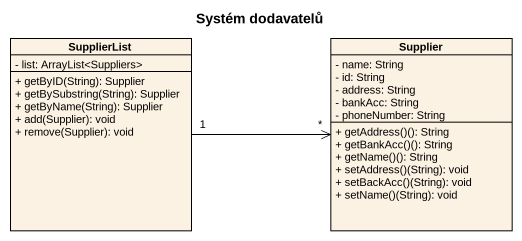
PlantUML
@startuml
title Systém dodavatelů
hide circle
hide empty members
skinparam classAttributeIconSize 0
class SupplierList {
  - list: ArrayList<Suppliers>
  + getByID(String): Supplier
  + getBySubstring(String): Supplier
  + getByName(String): Supplier
  + add(Supplier): void
  + remove(Supplier): void
}
class Supplier {
  - name: String
  - id: String
  - address: String
  - bankAcc: String
  - phoneNumber: String
  + getAddress()(): String
  + getBankAcc()(): String
  + getName()(): String
  + setAddress()(String): void
  + setBackAcc()(String): void
  + setName()(String): void
}
SupplierList "1" -right-> "*" Supplier
@enduml
